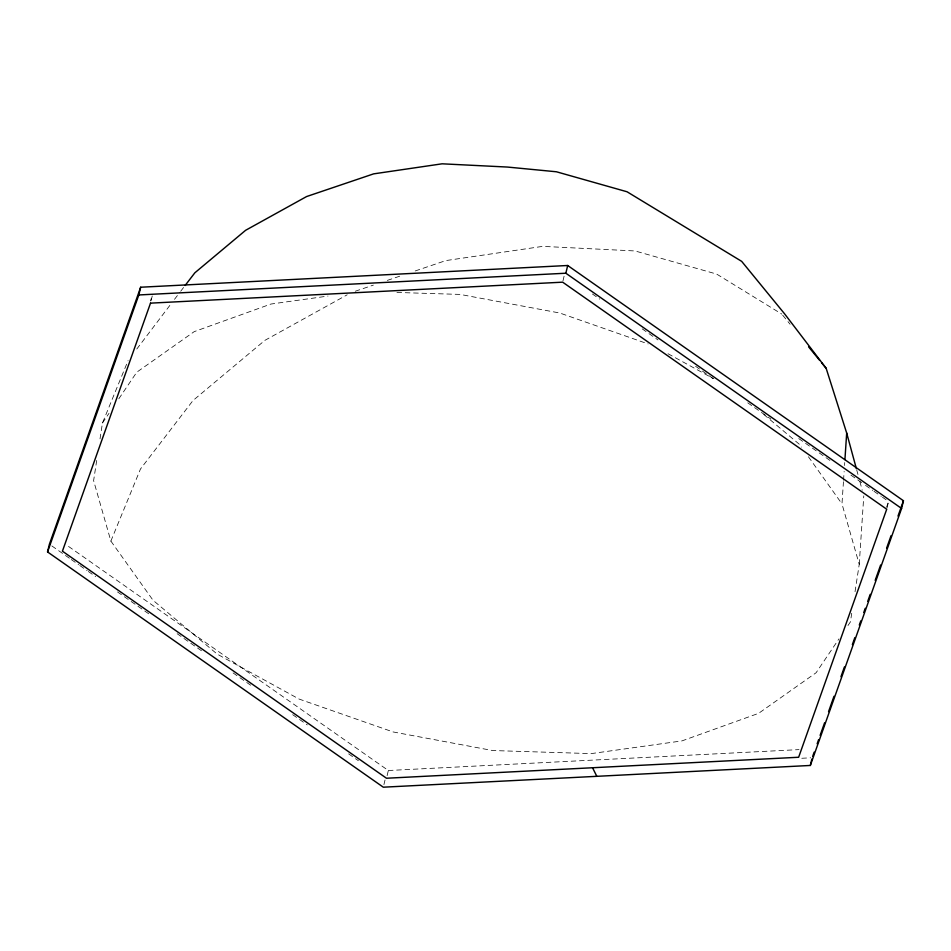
<?xml version="1.0" encoding="UTF-8"?>
<svg xmlns="http://www.w3.org/2000/svg" width="951" height="951" viewBox="0 0 951 951"><rect width="100%" height="100%" fill="white"/><g stroke="black" fill="none" stroke-linecap="round" stroke-linejoin="round"><path stroke-width="0.71" stroke-dasharray="4.75 3.57" d="M855.044 591.688L859.24 564.323L841.98 503.875L843.454 481.741M843.549 480.267L844.143 471.411M844.536 465.503L844.726 462.555M859.24 564.323L863.781 495.911M96.705 460.474L93.614 480.635L110.875 541.083L153.04 600.271L217.244 654.157L299.113 699.068L393.06 731.937L492.701 750.541L591.225 753.608L681.926 740.912L758.625 713.333L816.089 672.749L838.972 638.87M100.021 438.875L102.446 423.029L128.088 360.595M851.727 613.288L850.408 621.93L847.959 625.556M151.126 300.575L152.362 295.428L150.389 300.991M383.919 784.623L385.155 779.463M387.105 775.659L388.341 770.512L66.713 545.161M562.968 280.878L564.514 274.447M887.033 507.941L888.579 501.498L886.594 507.073M110.875 541.083L140.486 468.986L192.994 400.537L264.818 340.399L347.198 294.798M102.446 423.029L108.985 413.352M118.792 398.826L136.766 372.21L194.23 331.626L270.928 304.047L327.988 296.07M136.801 349.017L170.966 303.94M174.497 299.327L179.81 292.421M180.69 291.268L184.221 286.655M355.234 291.244L373.363 285.11M387.295 280.402L401.239 275.683M415.183 270.964L445.841 260.586L542.712 246.368L635.066 250.957L716.614 274.054L781.793 314.08M388.341 770.512L799.006 749.614M801.8 758.268L810.704 757.804M396.924 292.456L460.153 294.418L559.794 313.022L648.13 343.929M668.042 353.736L713.523 378.688M592.425 294.002L599.712 299.113M642.187 328.868L657.973 339.923M695.597 366.29L715.009 379.901M747.783 402.855L770.845 419.011M798.757 438.577L830.318 460.688M850.943 475.143L864.304 484.499M865.517 485.343L872.792 490.443M874.005 491.298L881.292 496.398M882.504 497.254L886.142 499.798M51.841 545.922L70.089 558.701M71.301 559.557L78.6 564.668M79.813 565.524L87.112 570.636M88.336 571.492L95.635 576.603M117.532 591.95L149.152 614.108M177.136 633.711L201.469 650.757M233.102 672.928L252.562 686.563M292.706 714.688L307.304 724.912M348.66 753.893L358.396 760.717M763.772 414.434L799.815 444.688L801.538 447.101M782.709 315.209L790.103 324.243M808.421 456.765L841.98 503.875M856.792 470.198L857.957 474.478M859.894 481.622L862.224 490.193"/><path stroke-width="1.43" d="M844.928 459.606L846.687 433.05L826.157 368.31L784.527 313.747L741.673 261.359L627.042 191.769L556.418 171.774L507.43 167.055L442.132 163.81L373.624 173.867L306.602 196.548L245.62 230.297L194.836 272.818L185.112 285.502M47.55 551.937L49.404 544.21L140.665 287.226L567.699 265.495L903.45 500.749L901.596 508.476L810.335 765.46L383.301 787.19L47.55 551.937L138.822 294.953L140.665 287.226M901.596 508.476L565.845 273.222L567.699 265.495M810.335 765.46L811.869 759.017M812.677 756.342L814.163 752.146M817.147 743.765L818.633 739.581M820.119 735.385L824.588 722.819M828.547 711.645L834.003 696.275M840.957 676.732L844.429 666.948M852.358 644.6L854.842 637.622M859.3 625.045L860.798 620.86M863.77 612.48L865.255 608.295M867.74 601.305L870.213 594.327M875.182 580.36L880.638 564.989M886.582 548.228L891.051 535.663M897.994 516.108L903.45 500.749M138.822 294.953L565.845 273.222M808.588 346.842L819.679 360.405M821.533 362.664L826.157 368.31M592.556 767.754L596.824 776.325M846.687 433.05L856.399 468.76M150.508 303.143L62.421 551.176L386.486 778.239L798.638 757.258L886.724 509.225L562.659 282.174L150.508 303.143"/></g></svg>
